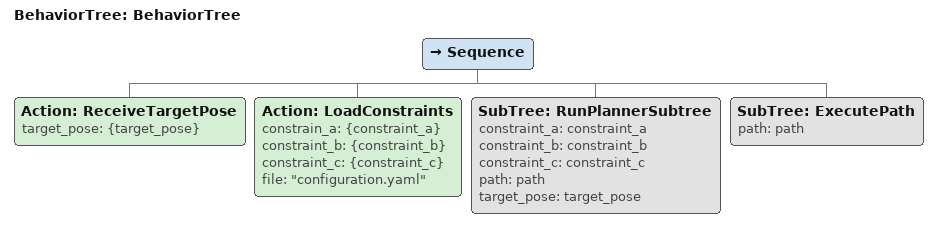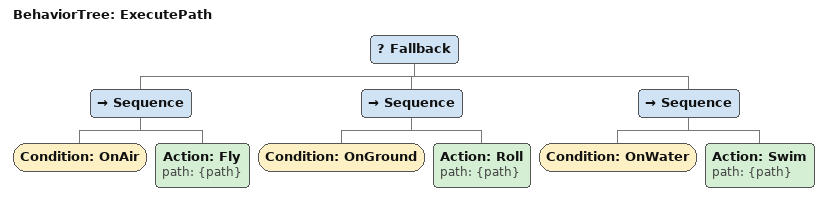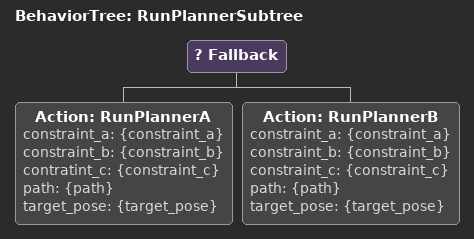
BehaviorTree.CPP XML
<?xml version="1.0"?>
<root main_tree_to_execute="BehaviorTree">
    <BehaviorTree ID="BehaviorTree">
        <Sequence>
            <Action ID="ReceiveTargetPose" target_pose="{target_pose}"/>
            <Action ID="LoadConstraints" constrain_a="{constraint_a}" constraint_b="{constraint_b}" constraint_c="{constraint_c}" file="&quot;configuration.yaml&quot;"/>
            <SubTree ID="RunPlannerSubtree" constraint_a="constraint_a" constraint_b="constraint_b" constraint_c="constraint_c" path="path" target_pose="target_pose"/>
            <SubTree ID="ExecutePath" path="path"/>
        </Sequence>
    </BehaviorTree>
    <BehaviorTree ID="ExecutePath">
        <Fallback>
            <Sequence>
                <Condition ID="OnAir"/>
                <Action ID="Fly" path="{path}"/>
            </Sequence>
            <Sequence>
                <Condition ID="OnGround"/>
                <Action ID="Roll" path="{path}"/>
            </Sequence>
            <Sequence>
                <Condition ID="OnWater"/>
                <Action ID="Swim" path="{path}"/>
            </Sequence>
        </Fallback>
    </BehaviorTree>
    <BehaviorTree ID="RunPlannerSubtree">
        <Fallback>
            <Action ID="RunPlannerA" constraint_a="{constraint_a}" constraint_b="{constraint_b}" contratint_c="{constraint_c}" path="{path}" target_pose="{target_pose}"/>
            <Action ID="RunPlannerB" constraint_a="{constraint_a}" constraint_b="{constraint_b}" constraint_c="{constraint_c}" path="{path}" target_pose="{target_pose}"/>
        </Fallback>
    </BehaviorTree>
</root>
